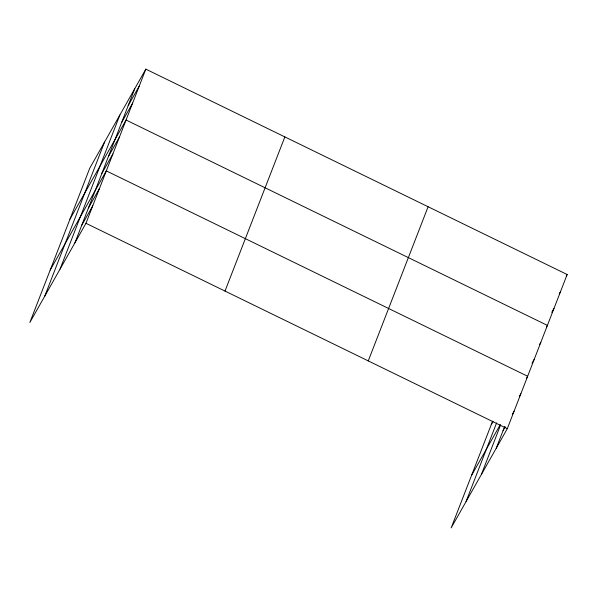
<?xml version="1.0" encoding="UTF-8"?>
<svg xmlns="http://www.w3.org/2000/svg" width="597" height="597" viewBox="0 0 597 597"><rect width="100%" height="100%" fill="white"/><g stroke="black" fill="none" stroke-linecap="round" stroke-linejoin="round"><path stroke-width="0.9" d="M44.723 296.202L104.572 142.041M60.036 269.128L119.893 114.967M74.909 242.845L134.758 88.684M145.817 69.14L89.699 168.324L29.85 322.484L85.968 223.3L145.817 69.14L567.15 274.516L507.301 428.676L451.183 527.86L492.6 421.183M225.002 291.075L284.859 136.914M368.259 360.901L428.109 206.741M466.048 501.577L496.607 422.885M481.369 474.503L500.428 425.415M496.241 448.22L504.637 426.594M128.176 105.639L139.235 86.095M121.594 122.601L132.653 103.057M69.953 219.196L126.064 120.012L547.397 325.387L546.516 326.955M108.423 156.511L119.482 136.967M101.841 173.473L112.9 153.929M50.2 270.068L106.318 170.884L527.644 376.259L526.323 378.61M88.475 207.898L99.535 188.353M81.692 225.375L92.751 205.831M566.262 276.083L567.15 274.516M559.24 293.821L560.568 291.478M551.77 312.343L553.979 308.433M491.286 424.571L493.032 421.482M539.487 344.693L540.815 342.35M532.017 363.215L534.233 359.304M471.533 475.443L500.368 424.474M519.539 396.08L520.868 393.736M503.025 430.75L505.234 426.84M512.308 414.333L514.084 411.206M85.968 223.3L507.301 428.676"/></g></svg>
